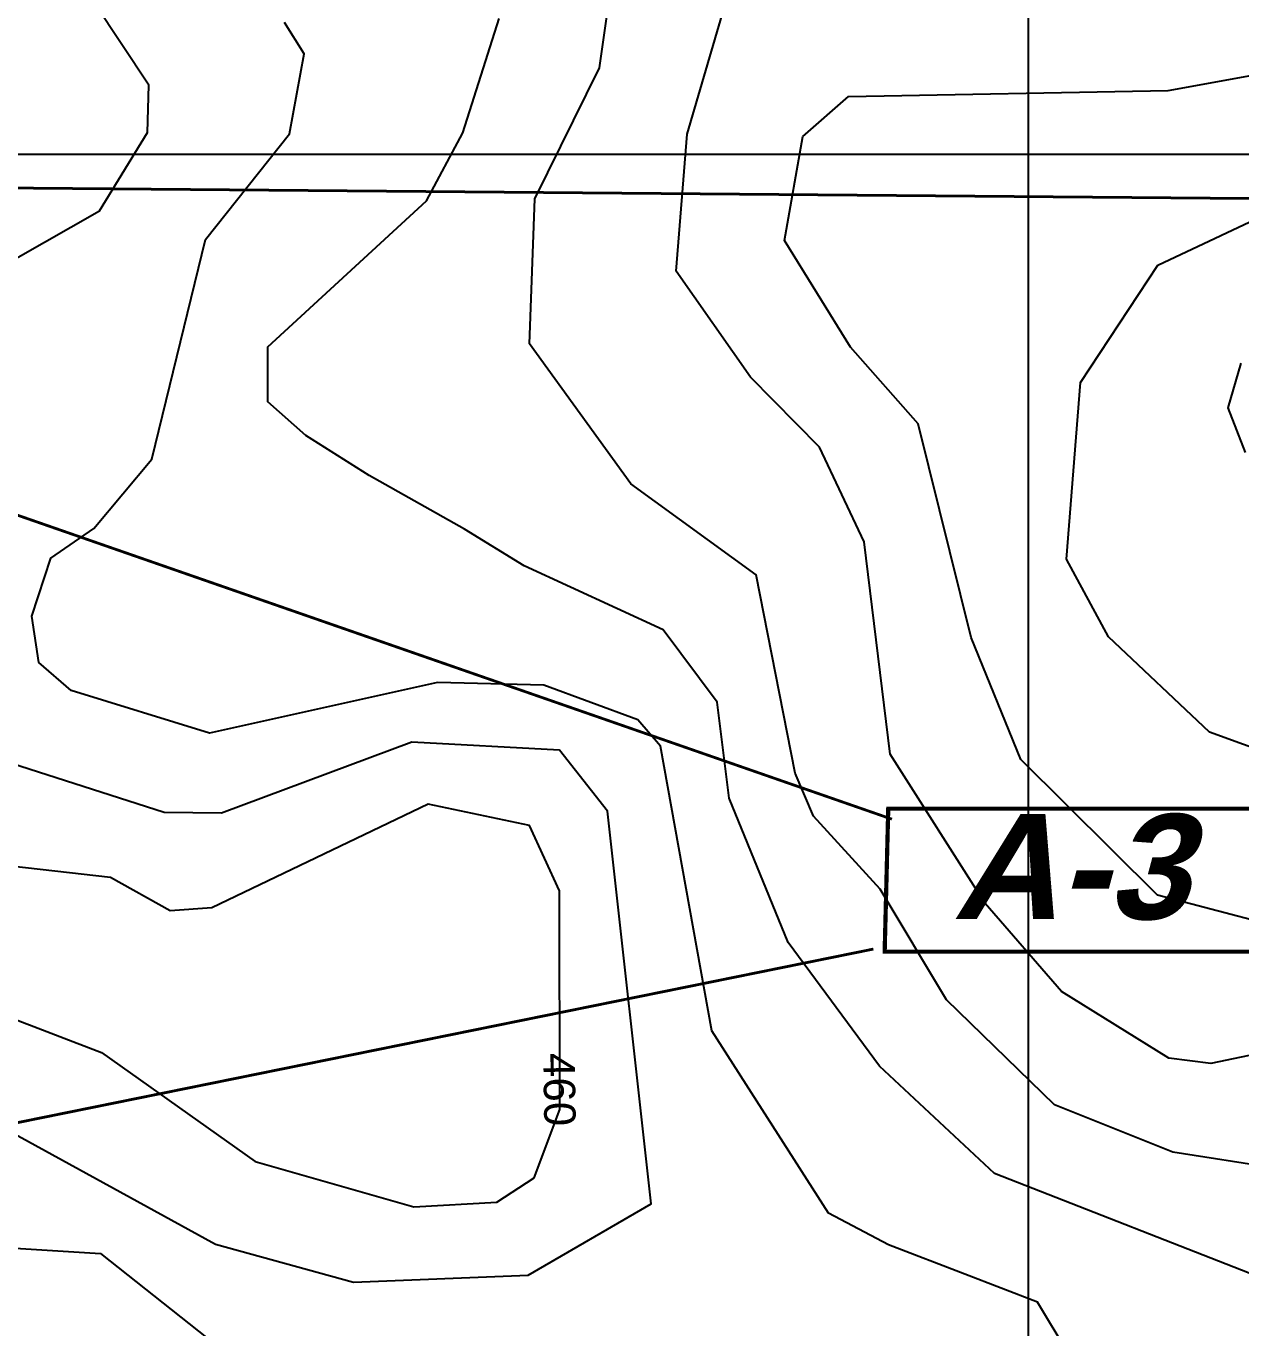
# Model space of a CAD drawing. Header units: metres. Extents: x 218545 to 227455, y 1543467 to 1556082.
# Drawn here: x 220284 to 221152, y 1550861 to 1551792 of the extents above; entities that cross this region are included whole.
import ezdxf

# ---------------------------------------------------------------- set-up
doc = ezdxf.new("R2010")
doc.units = ezdxf.units.M
doc.header["$MEASUREMENT"] = 0
for name, color, linetype in [('10 M CONTOUR', 20, 'Continuous'), ('2 M CONTOUR', 33, 'Continuous'), ('CONTEXT', 200, 'Continuous'), ('GRID', 250, 'Continuous'), ('SATGE-2', 160, 'Continuous')]:
    doc.layers.add(name, color=color, linetype=linetype)
doc.styles.add('ARIAL', font='arialbd.ttf')
doc.styles.get("Standard").update_dxf_attribs({"font": 'arial.ttf'})

msp = doc.modelspace()

# ---------------------------------------------------------------- linework, layer by layer
at = {"layer": '10 M CONTOUR'}
for points in [[(221405.76069, 1551107.47032, -1019.86579), (221130.79769, 1551050.14232, -1019.86579), (221100.77469, 1551053.85432, -1019.86579), (221023.86869, 1551101.51532, -1019.86579), (220969.35324, 1551164.5735, -1019.86579), (220901.45494, 1551271.2442, -1019.86579), (220882.81769, 1551423.03532, -1019.86579), (220850.93569, 1551490.75232, -1019.86579), (220801.57569, 1551540.90732, -1019.86579), (220748.31214, 1551616.52161, -1019.86579), (220756.38429, 1551714.48806, -1019.86579), (220804.45322, 1551878.87675, -1019.86579)], [(220268.74969, 1551084.47432, -1009.86579), (220337.63169, 1551057.92532, -1009.86579), (220447.52869, 1550980.16432, -1009.86579), (220560.98169, 1550947.55432, -1009.86579), (220620.16169, 1550950.93232, -1009.86579), (220646.94069, 1550968.37132, -1009.86579), (220665.36569, 1551017.35532, -1009.86579), (220664.99469, 1551173.48232, -1009.86579), (220643.63869, 1551220.18732, -1009.86579), (220571.01969, 1551235.53532, -1009.86579), (220416.33269, 1551161.40732, -1009.86579), (220386.57369, 1551159.37732, -1009.86579), (220343.88469, 1551183.15432, -1009.86579), (220253.70969, 1551193.36632, -1009.86579)]]:
    msp.add_polyline3d(points, dxfattribs=at)
at = {"layer": '2 M CONTOUR'}
for points in [[(220276.31369, 1551625.61132, -1011.86579), (220336.20569, 1551659.59832, -1011.86579), (220370.53441, 1551715.70557, -1011.86579), (220371.44769, 1551749.62532, -1011.86579), (220293.77369, 1551866.80132, -1011.86579)], [(221176.75369, 1550975.22432, -1017.86579), (221103.57569, 1550986.66032, -1017.86579), (221018.94169, 1551020.66432, -1017.86579), (220941.67069, 1551095.67532, -1017.86579), (220894.32569, 1551174.71032, -1017.86579), (220846.64269, 1551226.84132, -1017.86579), (220833.47169, 1551257.71632, -1017.86579), (220805.65072, 1551399.37512, -1017.86579), (220716.0514, 1551464.53486, -1017.86579), (220643.45319, 1551564.553, -1017.86579), (220647.42969, 1551668.38232, -1017.86579), (220693.53869, 1551761.94332, -1017.86579), (220705.22169, 1551843.75932, -1017.86579)], [(221028.64969, 1550843.08532, -1013.86579), (221006.87139, 1550879.47455, -1013.86579), (220954.91038, 1550899.51159, -1013.86579), (220900.2146, 1550920.45942, -1013.86579), (220857.36954, 1550943.22879, -1013.86579), (220774.03169, 1551073.54232, -1013.86579), (220737.14569, 1551276.89932, -1013.86579), (220721.10569, 1551295.73732, -1013.86579), (220653.78169, 1551320.68832, -1013.86579), (220577.88469, 1551322.56332, -1013.86579), (220414.87269, 1551286.34832, -1013.86579), (220315.76669, 1551316.74932, -1013.86579), (220292.67669, 1551336.90532, -1013.86579), (220287.80269, 1551370.01732, -1013.86579), (220301.33234, 1551411.502, -1013.86579), (220332.07169, 1551432.61332, -1013.86579), (220373.46169, 1551482.19832, -1013.86579), (220411.81769, 1551639.17432, -1013.86579), (220472.05969, 1551714.79532, -1013.86579), (220482.35669, 1551771.87832, -1013.86579), (220468.39869, 1551794.40432, -1013.86579)], [(221174.53069, 1550893.73932, -1015.86579), (220976.11369, 1550971.38332, -1015.86579), (220893.86669, 1551048.26332, -1015.86579), (220828.38369, 1551136.61132, -1015.86579), (220786.32669, 1551239.83732, -1015.86579), (220777.76869, 1551308.43332, -1015.86579), (220739.24682, 1551360.10163, -1015.86579), (220639.65269, 1551405.88832, -1015.86579), (220597.0175, 1551432.16383, -1015.86579), (220529.05001, 1551470.42085, -1015.86579), (220483.67169, 1551499.02132, -1015.86579), (220456.58369, 1551523.09432, -1015.86579), (220456.50569, 1551562.47832, -1015.86579), (220569.88969, 1551666.89032, -1015.86579), (220595.79769, 1551715.40832, -1015.86579), (220621.86469, 1551797.14032, -1015.86579)], [(221212.38769, 1551139.12832, -1021.86579), (221092.63869, 1551170.42732, -1021.86579), (220994.90398, 1551267.43927, -1021.86579), (220959.31569, 1551354.73132, -1021.86579), (220921.51169, 1551507.35413, -1021.86579), (220873.07669, 1551562.16932, -1021.86579), (220825.77069, 1551638.41932, -1021.86579), (220839.09569, 1551712.90632, -1021.86579), (220871.73969, 1551741.55132, -1021.86579), (221100.08169, 1551745.63632, -1021.86579), (221324.3393, 1551786.43453, -1021.86579)], [(221299.98069, 1551225.28932, -1023.86579), (221129.84169, 1551287.00332, -1023.86579), (221057.60764, 1551355.16265, -1023.86579), (221027.60969, 1551410.66532, -1023.86579), (221037.44977, 1551537.06636, -1023.86579), (221092.81169, 1551620.92932, -1023.86579), (221227.90118, 1551684.40682, -1023.86579)], [(221155.44843, 1551486.89932, -1025.86579), (221143.04453, 1551518.77215, -1025.86579), (221152.34169, 1551550.68632, -1025.86579)], [(220265.72569, 1551005.19932, -1011.86579), (220419.10769, 1550920.91332, -1011.86579), (220517.77669, 1550893.92432, -1011.86579), (220642.69669, 1550898.92232, -1011.86579), (220730.49069, 1550949.81032, -1011.86579), (220699.27969, 1551230.56332, -1011.86579), (220664.96469, 1551274.18432, -1011.86579), (220559.49569, 1551279.81332, -1011.86579), (220423.24369, 1551229.14032, -1011.86579), (220382.31469, 1551229.68132, -1011.86579), (220273.26269, 1551264.67632, -1011.86579)], [(220247.67069, 1550577.99332, -1013.86579), (220212.12769, 1550877.76932, -1013.86579), (220256.60069, 1550919.19132, -1013.86579), (220336.77369, 1550914.21432, -1013.86579), (220419.54169, 1550848.67332, -1013.86579)]]:
    msp.add_polyline3d(points, dxfattribs=at)
at = {"layer": 'GRID', "linetype": 'Continuous'}
for p, q in [((221000.13969, 1555700.13632, -1469.86579), (221000.13969, 1546700.13632, -1469.86579)), ((219000.13969, 1551700.13632, -1469.86579), (224271.66901, 1551700.13632, -1469.86579))]:
    msp.add_line(p, q, dxfattribs=at)
at = {"layer": 'SATGE-2', "lineweight": 40, "elevation": -1469.86579}
msp.add_lwpolyline([(222588.52107, 1551656.42507), (219587.53063, 1551681.97468), (219587.53063, 1551681.97468), (219691.66685, 1551785.12395), (219680.608, 1551866.41314), (219813.56157, 1552073.8656), (219804.03796, 1552140.92324), (219887.21041, 1552323.74506), (219828.85962, 1552346.50964), (219819.52231, 1552468.42724), (219810.54193, 1552464.71679), (219790.15254, 1552450.63769), (219787.85037, 1552450.88934), (219732.65658, 1552477.75664), (219751.94079, 1552565.01089), (219769.11357, 1552624.66454), (221602.96501, 1552627.59878)], dxfattribs=at)
msp.add_lwpolyline([(219272.64674, 1550804.0849), (221454.72196, 1550800.13349), (222383.6722, 1550797.50556), (222385.48636, 1550933.61752), (222608.44024, 1550930.25946), (222593.83419, 1551188.39382), (222547.61297, 1551522.50509), (222564.34507, 1551590.00634), (222588.52107, 1551656.42507), (219587.53063, 1551681.97468), (219576.24265, 1551587.67969), (219590.10452, 1551574.23305), (219625.15516, 1551586.7833), (219650.00334, 1551543.62205), (219527.72561, 1551469.80753), (219515.56901, 1551401.14606), (219502.81482, 1551380.25343), (219500.54159, 1551371.89334), (219510.66043, 1551241.17416), (219474.91875, 1551136.20672), (219435.80687, 1550937.58918), (219299.88014, 1550940.68047), (219294.2056, 1550926.64375), (219258.18164, 1550912.55282)], close=True, dxfattribs=at)
msp.add_lwpolyline([(219272.64674, 1550804.0849), (221454.72196, 1550800.13349), (222383.6722, 1550797.50556), (222385.48636, 1550933.61752), (222608.44024, 1550930.25946), (222593.83419, 1551188.39382), (222547.61297, 1551522.50509), (222564.34507, 1551590.00634), (222588.52107, 1551656.42507), (219587.53063, 1551681.97468), (219576.24265, 1551587.67969), (219590.10452, 1551574.23305), (219625.15516, 1551586.7833), (219650.00334, 1551543.62205), (219527.72561, 1551469.80753), (219515.56901, 1551401.14606), (219502.81482, 1551380.25343), (219500.54159, 1551371.89334), (219510.66043, 1551241.17416), (219474.91875, 1551136.20672), (219435.80687, 1550937.58918), (219299.88014, 1550940.68047), (219294.2056, 1550926.64375), (219258.18164, 1550912.55282)], close=True, dxfattribs=at)
at = {"layer": 'SATGE-2', "color": 0, "const_width": 2, "elevation": 462.36238}
for points in [[(220902.69791, 1551224.81226), (219587.53063, 1551681.97468)], [(220889.42265, 1551131.93952), (219272.64674, 1550804.0849)]]:
    msp.add_lwpolyline(points, dxfattribs=at)
at = {"layer": 'SATGE-2', "const_width": 3, "elevation": 462.36238}
msp.add_lwpolyline([(220900.05458, 1551232.34701), (221169.62669, 1551232.34701), (221167.06928, 1551130.11055), (220897.49716, 1551130.11055)], close=True, dxfattribs=at)

# ---------------------------------------------------------------- texts
at = {"layer": 'CONTEXT', "linetype": 'Continuous'}
msp.add_text('460', height=22.5, rotation=270.83503337, dxfattribs=at).set_placement((220653.39375, 1551057.57387, -1469.86579))
at = {"layer": 'SATGE-2', "style": 'ARIAL', "oblique": 15}
msp.add_text('A-3', height=75, dxfattribs=at).set_placement((220945.61592, 1551153.40519, 462.36238))

doc.saveas('drawing.dxf')
